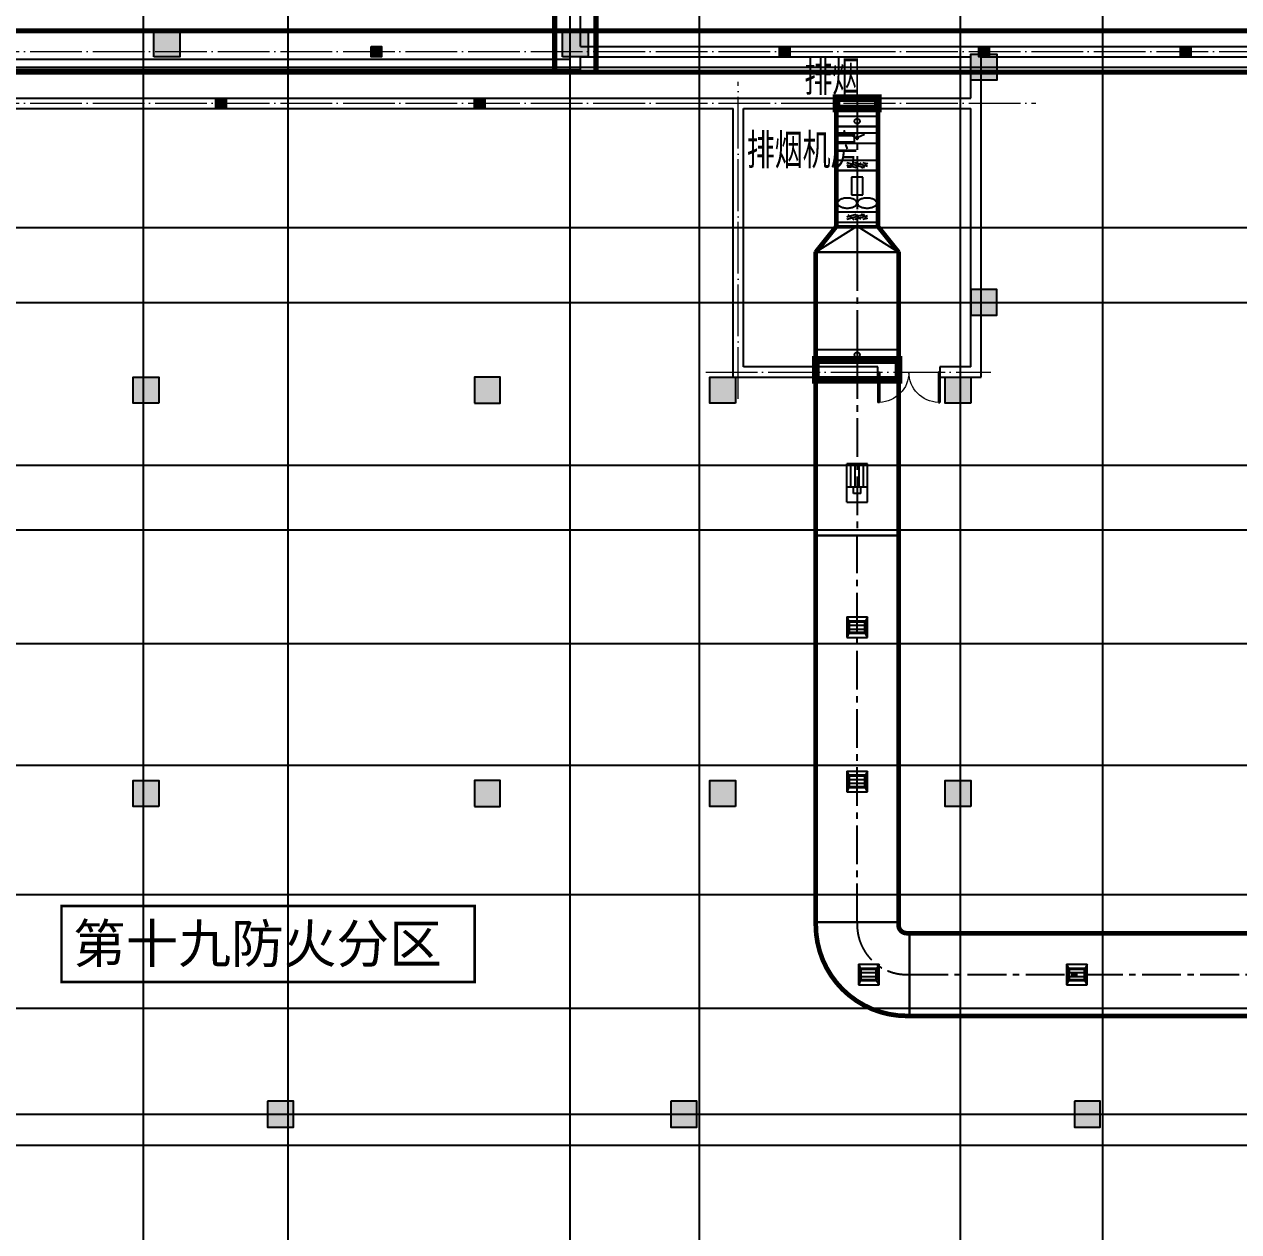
# Model space of a CAD drawing. Extents: x 369444 to 684549, y -549309 to 575337.
# Drawn here: x 440770 to 464252, y 172933 to 196284 of the extents above; entities that cross this region are included whole.
import ezdxf

# ---------------------------------------------------------------- set-up
doc = ezdxf.new("R2010")
doc.units = 0
doc.header["$LTSCALE"] = 1000
doc.header["$MEASUREMENT"] = 0
for name, pattern in [('CENTER2', [1.125, 0.75, -0.125, 0.125, -0.125]), ('DASH', [0.35, 0.25, -0.1]), ('DOTE', [2.42, 2, -0.2, 0.02, -0.2])]:
    doc.linetypes.add(name, pattern=pattern)
for name, color, linetype in [('COLUMN', 9, 'Continuous'), ('DOTE', 1, 'Continuous'), ('DUCT-排烟中心线', 5, 'CENTER2'), ('DUCT-排烟法兰', 4, 'Continuous'), ('DUCT-排烟管', 2, 'Continuous'), ('DUCT-排烟管端线', 4, 'Continuous'), ('DUCT-排烟阀门', 7, 'Continuous'), ('WALL', 9, 'Continuous'), ('WINDOW', 4, 'Continuous'), ('构造柱', 6, 'Continuous'), ('防火分区线', 7, 'Continuous'), ('颜洞口', 1, 'Continuous'), ('风管标注', 3, 'Continuous')]:
    doc.layers.add(name, color=color, linetype=linetype)
doc.layers.add('DOTE2', color=122, linetype='DOTE', lineweight=9)
doc.layers.add('TEXT', color=7, linetype='Continuous', lineweight=13)
doc.styles.add('-黑体', font='simhei.ttf')
doc.styles.add('_HZTXT', font='txt.shx', dxfattribs={"width": 0.8, "bigfont": 'HZTXT.shx'})

# ---------------------------------------------------------------- blocks, each defined once
blk = doc.blocks.new('column500')
h = blk.add_hatch(color=0)
h.dxf.hatch_style = 1
h.paths.add_polyline_path([(-216381, -381440), (-215881, -381440), (-215881, -380940), (-216381, -380940)])
at = {"color": 0}
blk.add_lwpolyline([(-216381, -381440), (-215881, -381440), (-215881, -380940), (-216381, -380940)], close=True, dxfattribs=at)
blk = doc.blocks.new('A$C47E9097D')
at = {"layer": '构造柱'}
for points in [[(67150, -274650), (66950, -274650), (66950, -274850), (67150, -274850)], [(75050, -274650), (74850, -274650), (74850, -274850), (75050, -274850)], [(78900, -274650), (78700, -274650), (78700, -274850), (78900, -274850)], [(82800, -274650), (82600, -274650), (82600, -274850), (82800, -274850)], [(64150, -275650), (63950, -275650), (63950, -275850), (64150, -275850)], [(69150, -275650), (68950, -275650), (68950, -275850), (69150, -275850)]]:
    blk.add_hatch(color=256, dxfattribs=at).paths.add_polyline_path(points)
for points in [[(66950, -274650), (67150, -274650), (67150, -274850), (66950, -274850)], [(74850, -274650), (75050, -274650), (75050, -274850), (74850, -274850)], [(78700, -274650), (78900, -274650), (78900, -274850), (78700, -274850)], [(82600, -274650), (82800, -274650), (82800, -274850), (82600, -274850)], [(63950, -275650), (64150, -275650), (64150, -275850), (63950, -275850)], [(68950, -275650), (69150, -275650), (69150, -275850), (68950, -275850)]]:
    blk.add_lwpolyline(points, close=True, dxfattribs=at)
blk = doc.blocks.new('$DorLib2D$00000002')
for p, q in [((-0.5, 0), (-0.5, 0.4875)), ((-0.475, 0.4875), (-0.5, 0.4875)), ((-0.475, 0), (-0.475, 0.4875)), ((0.475, 0), (0.475, 0.4875)), ((0.475, 0.4875), (0.5, 0.4875)), ((0.5, 0), (0.5, 0.4875)), ((-0.5, 0), (-0.475, 0)), ((0.5, 0), (0.475, 0))]:
    blk.add_line(p, q)
at = {"lineweight": 13}
for centre, start, end in [((-0.4875, 0), 0, 88.53072), ((0.4875, 0), 91.46928, 180)]:
    blk.add_arc(centre, 0.4875, start, end, dxfattribs=at)
blk = doc.blocks.new('N-风管')
at = {"color": 0}
for p, q in [((38489292430.664452, 3905287930.819904, 3000.000008), (38489292430.664452, 3905287130.819904, 3000.000008)), ((38489293230.664452, 3905287930.819904, 3000.000008), (38489292430.664452, 3905287930.819904, 3000.000008)), ((38489292722.9207, 3905287802.403912, 3000.000008), (38489292722.9207, 3905287460.455728, 3000.000008)), ((38489292938.408203, 3905287802.403912, 3000.000008), (38489292722.9207, 3905287802.403912, 3000.000008)), ((38489292938.408203, 3905287460.455728, 3000.000008), (38489292938.408203, 3905287802.403912, 3000.000008)), ((38489293230.664452, 3905287130.819904, 3000.000008), (38489293230.664452, 3905287930.819904, 3000.000008)), ((38489292722.9207, 3905287460.455728, 3000.000008), (38489292938.408203, 3905287460.455728, 3000.000008)), ((38489292830.664452, 3905287460.455728, 3000.000008), (38489292830.664452, 3905287300.024221, 3000.000008)), ((38489292430.664452, 3905287130.819904, 3000.000008), (38489293230.664452, 3905287130.819904, 3000.000008)), ((38489293030.663033, 3905282259.387725, 2600.00001), (38489292630.663033, 3905282259.387725, 2600.00001)), ((38489293030.663033, 3905281518.387725, 2600.00001), (38489293030.663033, 3905282259.387725, 2600.00001)), ((38489293030.663033, 3905281803.376325, 2600.00001), (38489292630.663033, 3905281803.376325, 2600.00001)), ((38489292902.663033, 3905281682.593325, 2600.00001), (38489292758.663033, 3905281682.593325, 2600.00001)), ((38489292902.663033, 3905281682.593325, 2600.00001), (38489292902.663033, 3905281803.376325, 2600.00001)), ((38489292630.663033, 3905281518.387725, 2600.00001), (38489293030.663033, 3905281518.387725, 2600.00001)), ((38489292630.576393, 3905279298.419086, 2600), (38489292630.576393, 3905278898.419086, 2600)), ((38489292630.576393, 3905279298.419086, 2600), (38489292670.576393, 3905279209.530197, 2600)), ((38489292670.576393, 3905279135.456123, 2600), (38489292982.576393, 3905279135.456123, 2600)), ((38489293030.576393, 3905279298.419086, 2600), (38489292982.576393, 3905279209.530197, 2600)), ((38489293030.576393, 3905278898.419086, 2600), (38489293030.576393, 3905279298.419086, 2600)), ((38489292670.576393, 3905278987.307975, 2600), (38489292630.576393, 3905278898.419086, 2600)), ((38489292630.576393, 3905278898.419086, 2600), (38489293030.576393, 3905278898.419086, 2600)), ((38489292670.576393, 3905279061.382049, 2600), (38489292982.576393, 3905279061.382049, 2600)), ((38489293030.576393, 3905278898.419086, 2600), (38489292982.576393, 3905278987.307975, 2600)), ((38489292630.576393, 3905276316.550451, 2600), (38489292630.576393, 3905275916.550451, 2600)), ((38489292630.576393, 3905276316.550451, 2600), (38489292670.576393, 3905276227.661562, 2600)), ((38489293030.576393, 3905276316.550451, 2600), (38489292982.576393, 3905276227.661562, 2600)), ((38489293030.576393, 3905275916.550451, 2600), (38489293030.576393, 3905276316.550451, 2600)), ((38489292670.576393, 3905276153.587488, 2600), (38489292982.576393, 3905276153.587488, 2600)), ((38489292670.576393, 3905276079.513414, 2600), (38489292982.576393, 3905276079.513414, 2600)), ((38489292670.576393, 3905276005.43934, 2600), (38489292630.576393, 3905275916.550451, 2600)), ((38489292630.576393, 3905275916.550451, 2600), (38489293030.576393, 3905275916.550451, 2600)), ((38489293030.576393, 3905275916.550451, 2600), (38489292982.576393, 3905276005.43934, 2600)), ((38489292855.664528, 3905272580, 2600), (38489292855.664528, 3905272180, 2600)), ((38489292855.664528, 3905272580, 2600), (38489292895.664528, 3905272491.111111, 2600)), ((38489293255.664528, 3905272580, 2600), (38489293207.664528, 3905272491.111111, 2600)), ((38489293255.664528, 3905272180, 2600), (38489293255.664528, 3905272580, 2600)), ((38489296880.664528, 3905272580, 2600), (38489296880.664528, 3905272180, 2600)), ((38489296880.664528, 3905272580, 2600), (38489296920.664528, 3905272491.111111, 2600)), ((38489297280.664528, 3905272580, 2600), (38489297232.664528, 3905272491.111111, 2600)), ((38489297280.664528, 3905272180, 2600), (38489297280.664528, 3905272580, 2600)), ((38489292895.664528, 3905272268.888889, 2600), (38489292855.664528, 3905272180, 2600)), ((38489292895.664528, 3905272417.037037, 2600), (38489293207.664528, 3905272417.037037, 2600)), ((38489292895.664528, 3905272342.962963, 2600), (38489293207.664528, 3905272342.962963, 2600)), ((38489293255.664528, 3905272180, 2600), (38489293207.664528, 3905272268.888889, 2600)), ((38489296920.664528, 3905272268.888889, 2600), (38489296880.664528, 3905272180, 2600)), ((38489296920.664528, 3905272417.037037, 2600), (38489297232.664528, 3905272417.037037, 2600)), ((38489296920.664528, 3905272342.962963, 2600), (38489297232.664528, 3905272342.962963, 2600)), ((38489297280.664528, 3905272180, 2600), (38489297232.664528, 3905272268.888889, 2600)), ((38489292855.664528, 3905272180, 2600), (38489293255.664528, 3905272180, 2600)), ((38489296880.664528, 3905272180, 2600), (38489297280.664528, 3905272180, 2600))]:
    blk.add_line(p, q, dxfattribs=at)
at = {"color": 0, "linetype": 'Continuous'}
for p, q in [((38489292630.663033, 3905281518.387725, 2600.00001), (38489292630.663033, 3905282259.387725, 2600.00001)), ((38489292710.663033, 3905281803.376325, 2600.00001), (38489292710.663033, 3905282259.387725, 2600.00001)), ((38489292790.663033, 3905281803.376325, 2600.00001), (38489292790.663033, 3905282259.387725, 2600.00001)), ((38489292870.663033, 3905281803.376325, 2600.00001), (38489292870.663033, 3905282259.387725, 2600.00001)), ((38489292950.663033, 3905281803.376325, 2600.00001), (38489292950.663033, 3905282259.387725, 2600.00001)), ((38489292758.663033, 3905281682.593325, 2600.00001), (38489292758.663033, 3905281803.376325, 2600.00001)), ((38489292630.576393, 3905279298.419086, 2600), (38489293030.576393, 3905279298.419086, 2600)), ((38489292630.576393, 3905276316.550451, 2600), (38489293030.576393, 3905276316.550451, 2600)), ((38489292855.664528, 3905272580, 2600), (38489293255.664528, 3905272580, 2600)), ((38489296880.664528, 3905272580, 2600), (38489297280.664528, 3905272580, 2600))]:
    blk.add_line(p, q, dxfattribs=at)
at = {"color": 0, "lineweight": 40}
for p, q in [((38489292670.576393, 3905279209.530197, 2600), (38489292670.576393, 3905278987.307975, 2600)), ((38489292982.576393, 3905279209.530197, 2600), (38489292670.576393, 3905279209.530197, 2600)), ((38489292982.576393, 3905278987.307975, 2600), (38489292982.576393, 3905279209.530197, 2600)), ((38489292982.576393, 3905278987.307975, 2600), (38489292670.576393, 3905278987.307975, 2600)), ((38489292670.576393, 3905276227.661562, 2600), (38489292670.576393, 3905276005.43934, 2600)), ((38489292982.576393, 3905276227.661562, 2600), (38489292670.576393, 3905276227.661562, 2600)), ((38489292982.576393, 3905276005.43934, 2600), (38489292982.576393, 3905276227.661562, 2600)), ((38489292982.576393, 3905276005.43934, 2600), (38489292670.576393, 3905276005.43934, 2600)), ((38489292895.664528, 3905272491.111111, 2600), (38489292895.664528, 3905272268.888889, 2600)), ((38489293207.664528, 3905272491.111111, 2600), (38489292895.664528, 3905272491.111111, 2600)), ((38489293207.664528, 3905272268.888889, 2600), (38489292895.664528, 3905272268.888889, 2600)), ((38489293207.664528, 3905272268.888889, 2600), (38489293207.664528, 3905272491.111111, 2600)), ((38489296920.664528, 3905272491.111111, 2600), (38489296920.664528, 3905272268.888889, 2600)), ((38489297232.664528, 3905272491.111111, 2600), (38489296920.664528, 3905272491.111111, 2600)), ((38489297232.664528, 3905272268.888889, 2600), (38489296920.664528, 3905272268.888889, 2600)), ((38489297232.664528, 3905272268.888889, 2600), (38489297232.664528, 3905272491.111111, 2600))]:
    blk.add_line(p, q, dxfattribs=at)
at = {"color": 0}
for centre, major_axis, ratio, start_param, end_param in [((38489292502.279007, 3905287300.024221, 3000.000008), (-50.145075, 13.213402), 0.999999968, -0.4262101611, 0.2576469099), ((38489292502.279007, 3905287300.024221, 3000.000008), (47.771673, 20.173988), 0.9999999667, 2.742010948, 3.4258680271), ((38489292567.68219, 3905287246.716651, 3000.000008), (-98.876179, 93.716623), 0.9999998411, -0.341996041, 0.0747575126), ((38489292611.311668, 3905287160.865593, 3000.000008), (-75.910463, 219.794392), 0.9999996309, -0.125070434, 0.1376413551), ((38489292640.046051, 3905287024.362251, 3000.000008), (-10.42252, 371.882687), 0.9999999191, -0.0280190341, 0.1794550407), ((38489292640.046051, 3905287024.362251, 3000.000008), (-371.160887, 25.396662), 0.9999998827, 4.5732333702, 4.7807074245), ((38489292668.780441, 3905287160.865593, 3000.000008), (-218.632186, 79.195759), 0.9999997334, 4.5897340887, 4.8524457128), ((38489292712.409912, 3905287246.716651, 3000.000008), (-99.639258, 92.904939), 0.9999998553, 4.5758867342, 4.9926401179), ((38489292777.813103, 3905287300.024221, 3000.000008), (4.752596, 51.638502), 0.9999999384, -1.4790189843, -0.7951618654), ((38489292777.813103, 3905287300.024221, 3000.000008), (-7.468083, 51.316176), 0.999999932, 3.8840156365, 4.5678727636), ((38489292883.5158, 3905287300.024221, 3000.000008), (-4.752596, 51.638502), 0.9999999384, 0.7951618662, 1.4790189851), ((38489292883.5158, 3905287300.024221, 3000.000008), (7.468083, 51.316176), 0.999999932, 1.7153125445, 2.3991696715), ((38489292948.918991, 3905287246.716651, 3000.000008), (99.639258, 92.904939), 0.9999998553, 1.2905451895, 1.7072985731), ((38489292992.548462, 3905287160.865593, 3000.000008), (218.632186, 79.195759), 0.9999997334, 1.4307395946, 1.6934512186), ((38489293021.282852, 3905287024.362251, 3000.000008), (371.160887, 25.396662), 0.9999998827, 1.502477883, 1.7099519372), ((38489293021.282852, 3905287024.362251, 3000.000008), (10.422521, 371.882687), 0.9999999191, -0.1794550402, 0.0280190345), ((38489293050.017227, 3905287160.865593, 3000.000008), (75.910463, 219.794392), 0.9999996309, -0.1376413549, 0.1250704342), ((38489293093.646713, 3905287246.716651, 3000.000008), (98.876179, 93.716623), 0.9999998411, -0.0747575123, 0.3419960412), ((38489293159.049896, 3905287300.024221, 3000.000008), (50.145075, 13.213402), 0.999999968, -0.2576469091, 0.4262101619), ((38489293159.049896, 3905287300.024221, 3000.000008), (-47.771673, 20.173988), 0.9999999667, 2.8573172795, 3.5411743586), ((38489292567.68219, 3905287353.331791, 3000.000008), (103.797526, 88.234787), 0.9999998646, 3.1209171448, 3.5376706858), ((38489292611.311668, 3905287439.182849, 3000.000008), (72.911688, 220.807289), 0.9999996892, 2.9903393295, 3.2530511038), ((38489292640.046051, 3905287575.686192, 3000.000008), (10.422521, 371.882687), 0.9999999191, 2.9621376134, 3.1696116881), ((38489292640.046051, 3905287575.686192, 3000.000008), (371.160887, 25.396662), 0.9999998827, 4.6440705366, 4.8515445908), ((38489292668.780441, 3905287439.182849, 3000.000008), (217.804069, 81.445655), 0.9999996747, 4.5620220604, 4.8247336696), ((38489292712.409912, 3905287353.331791, 3000.000008), (102.717208, 89.490141), 0.9999998291, 4.4658849819, 4.882638353), ((38489292948.918991, 3905287353.331791, 3000.000008), (-102.717209, 89.490141), 0.9999998291, 1.4005469537, 1.8173003247), ((38489292992.548462, 3905287439.182849, 3000.000008), (-217.804069, 81.445655), 0.9999996747, 1.4584516374, 1.7211632467), ((38489293021.282852, 3905287575.686192, 3000.000008), (-371.160887, 25.396662), 0.9999998827, 1.4316407166, 1.6391147709), ((38489293021.282852, 3905287575.686192, 3000.000008), (-10.42252, 371.882687), 0.9999999191, 3.1135736195, 3.3210476943), ((38489293050.017227, 3905287439.182849, 3000.000008), (-72.911688, 220.807289), 0.9999996892, 3.0301342035, 3.2928459779), ((38489293093.646713, 3905287353.331791, 3000.000008), (-103.797526, 88.234787), 0.9999998646, 2.7455146205, 3.1622681614)]:
    blk.add_ellipse(centre, major_axis=major_axis, ratio=ratio, start_param=start_param, end_param=end_param, dxfattribs=at)
for p in [(38489292830.664452, 3905287930.819904, 3000.000008), (38489292830.664452, 3905287130.819904, 3000.000008)]:
    blk.add_point(p, dxfattribs=at)
at = {"layer": 'DUCT-排烟中心线', "color": 0}
for p, q in [((38489292830.664452, 3905289330.368633), (38489292830.664452, 3905286852.290249)), ((38489292830.664452, 3905288782.227297), (38489292830.664452, 3905288659.225138)), ((38489292830.664452, 3905287930.619904), (38489292830.664452, 3905287131.019904)), ((38489292830.664452, 3905286852.09025), (38489292830.664452, 3905286352.09025)), ((38489292830.664452, 3905286351.89025), (38489292830.664452, 3905284465.318551)), ((38489292830.664452, 3905284264.91855), (38489292830.576393, 3905280869.919086)), ((38489292830.576393, 3905273390.2), (38489292830.576393, 3905280869.919086)), ((38489292830.576393, 3905273390), (38489292830.576393, 3905273340)), ((38489293790.576393, 3905272380), (38489293840.576393, 3905272380)), ((38489293840.776382, 3905272380), (38489301708.127274, 3905272380))]:
    blk.add_line(p, q, dxfattribs=at)
blk.add_arc((38489293790.576393, 3905273340), 960, 180.0000000285, 270, dxfattribs=at)
at = {"layer": 'DUCT-排烟法兰', "color": 0}
for p, q in [((38489292400.664452, 3905288982.527297), (38489293260.664452, 3905288982.527297)), ((38489292400.664452, 3905288982.527297), (38489293260.664452, 3905288982.527297)), ((38489292400.664452, 3905288782.327297), (38489293260.664452, 3905288782.327297)), ((38489292400.664452, 3905288782.327297), (38489293260.664452, 3905288782.327297)), ((38489292400.664452, 3905288659.125138), (38489293260.664452, 3905288659.125138)), ((38489292400.664452, 3905288659.125138), (38489293260.664452, 3905288659.125138)), ((38489292400.664452, 3905288458.925138), (38489293260.664452, 3905288458.925138)), ((38489292400.664452, 3905288130.919904), (38489293260.664452, 3905288130.919904)), ((38489292400.664452, 3905287930.919904), (38489293260.664452, 3905287930.919904)), ((38489292400.664452, 3905287930.719904), (38489293260.664452, 3905287930.719904)), ((38489292400.664452, 3905287130.919904), (38489293260.664452, 3905287130.919904)), ((38489292400.664452, 3905287130.919904), (38489293260.664452, 3905287130.919904)), ((38489292400.664452, 3905286930.719904), (38489293260.664452, 3905286930.719904)), ((38489292400.664452, 3905286930.719904), (38489293260.664452, 3905286930.719904)), ((38489292400.664452, 3905286852.190249), (38489293260.664452, 3905286852.190249)), ((38489291990.664452, 3905286351.99025), (38489293670.664452, 3905286351.99025)), ((38489291990.664452, 3905284465.218551), (38489293670.664452, 3905284465.218551)), ((38489291990.664452, 3905284265.01855), (38489293670.664452, 3905284265.01855)), ((38489293670.576393, 3905273390.1), (38489291990.576393, 3905273390.1)), ((38489293840.676376, 3905271540), (38489293840.676376, 3905273220))]:
    blk.add_line(p, q, dxfattribs=at)
at = {"layer": 'DUCT-排烟管', "color": 0}
for q in [(38489292030.664452, 3905286352.09025), (38489293630.664452, 3905286352.09025)]:
    blk.add_line((38489292830.664452, 3905286852.09025), q, dxfattribs=at)
at = {"layer": 'DUCT-排烟管', "color": 0, "const_width": 90}
for points in [[(38489292430.664452, 3905289330.368633), (38489292430.664452, 3905286852.290249)], [(38489293230.664452, 3905286852.290249), (38489293230.664452, 3905289330.368633)], [(38489292430.664452, 3905288782.427298), (38489292430.664452, 3905288982.427298)], [(38489293230.664452, 3905288982.427298), (38489293230.664452, 3905288782.427298)], [(38489292430.664452, 3905288782.227297), (38489292430.664452, 3905288659.225138)], [(38489292430.664452, 3905288459.025138), (38489292430.664452, 3905288659.025138)], [(38489293230.664452, 3905288659.225138), (38489293230.664452, 3905288782.227297)], [(38489293230.664452, 3905288659.025138), (38489293230.664452, 3905288459.025138)], [(38489292430.664452, 3905287930.819904), (38489292430.664452, 3905288130.819904)], [(38489293230.664452, 3905288130.819904), (38489293230.664452, 3905287930.819904)], [(38489292430.664452, 3905287930.619904), (38489292430.664452, 3905287131.019904)], [(38489293230.664452, 3905287131.019904), (38489293230.664452, 3905287930.619904)], [(38489292430.664452, 3905286930.819904), (38489292430.664452, 3905287130.819904)], [(38489293230.664452, 3905287130.819904), (38489293230.664452, 3905286930.819904)], [(38489292430.664452, 3905286852.09025), (38489292030.664452, 3905286352.09025)], [(38489293230.664452, 3905286852.09025), (38489293630.664452, 3905286352.09025)], [(38489292030.664452, 3905286351.89025), (38489292030.664452, 3905284465.318551)], [(38489293630.664452, 3905284465.318551), (38489293630.664452, 3905286351.89025)], [(38489292030.664452, 3905284265.11855), (38489292030.664452, 3905284465.11855)], [(38489293630.664452, 3905284465.11855), (38489293630.664452, 3905284265.11855)], [(38489292030.664452, 3905284264.939302), (38489292030.576393, 3905280869.939838)], [(38489293630.576393, 3905280869.898334), (38489293630.664452, 3905284264.897799)], [(38489292030.576393, 3905280869.919086), (38489292030.576393, 3905273390.2)], [(38489293630.576393, 3905273390.2), (38489293630.576393, 3905280869.919086)], [(38489292030.576393, 3905273390), (38489292030.576393, 3905273340)], [(38489293630.576393, 3905273340), (38489293630.576393, 3905273390)], [(38489293840.576393, 3905273180), (38489293790.576393, 3905273180)], [(38489301708.127274, 3905273180), (38489293840.776382, 3905273180)], [(38489293790.576393, 3905271580), (38489293840.576393, 3905271580)], [(38489293840.776382, 3905271580), (38489301708.127274, 3905271580)]]:
    blk.add_lwpolyline(points, dxfattribs=at)
for points in [[(38489292030.576393, 3905273340, 0.4142135623), (38489293790.576393, 3905271580)], [(38489293630.576393, 3905273340, 0.4142135624), (38489293790.576393, 3905273180)]]:
    blk.add_lwpolyline(points, format="xyb", dxfattribs=at)
at = {"layer": 'DUCT-排烟管端线', "color": 0}
for p, q in [((38489293230.664452, 3905289330.368633), (38489292430.664452, 3905289330.368633)), ((38489292430.664452, 3905288982.427298), (38489293230.664452, 3905288982.427298)), ((38489292430.664452, 3905288782.427298), (38489293230.664452, 3905288782.427298)), ((38489293230.664452, 3905288782.227297), (38489292430.664452, 3905288782.227297)), ((38489292430.664452, 3905288659.225138), (38489293230.664452, 3905288659.225138)), ((38489292430.664452, 3905288659.025138), (38489293230.664452, 3905288659.025138)), ((38489292430.664452, 3905288459.025138), (38489293230.664452, 3905288459.025138)), ((38489292430.664452, 3905288130.819904), (38489293230.664452, 3905288130.819904)), ((38489292430.664452, 3905287930.819904), (38489293230.664452, 3905287930.819904)), ((38489293230.664452, 3905287930.619904), (38489292430.664452, 3905287930.619904)), ((38489292430.664452, 3905287131.019904), (38489293230.664452, 3905287131.019904)), ((38489292430.664452, 3905287130.819904), (38489293230.664452, 3905287130.819904)), ((38489292430.664452, 3905286930.819904), (38489293230.664452, 3905286930.819904)), ((38489292430.664452, 3905286852.290249), (38489293230.664452, 3905286852.290249)), ((38489293230.664452, 3905286852.09025), (38489292430.664452, 3905286852.09025)), ((38489292030.664452, 3905286352.09025), (38489293630.664452, 3905286352.09025)), ((38489293630.664452, 3905286351.89025), (38489292030.664452, 3905286351.89025)), ((38489292030.664452, 3905284465.318551), (38489293630.664452, 3905284465.318551)), ((38489292030.664452, 3905284465.11855), (38489293630.664452, 3905284465.11855)), ((38489292030.664452, 3905284265.11855), (38489293630.664452, 3905284265.11855)), ((38489293630.664452, 3905284264.897799), (38489292030.664452, 3905284264.939302)), ((38489292030.576393, 3905280869.939838), (38489293630.576393, 3905280869.898334)), ((38489293630.576393, 3905280869.919086), (38489292030.576393, 3905280869.919086)), ((38489292030.576393, 3905273390.2), (38489293630.576393, 3905273390.2)), ((38489292030.576393, 3905273390), (38489293630.576393, 3905273390)), ((38489293840.576393, 3905271580), (38489293840.576393, 3905273180)), ((38489293840.776382, 3905273180), (38489293840.776382, 3905271580))]:
    blk.add_line(p, q, dxfattribs=at)
at = {"layer": 'DUCT-排烟阀门', "color": 0}
for p, q in [((38489292830.664452, 3905288969.927298), (38489292830.664452, 3905288794.927298)), ((38489292780.763107, 3905288885.566823), (38489292781.550087, 3905288891.796363)), ((38489292780.763107, 3905288879.287771), (38489292780.763107, 3905288885.566823)), ((38489292781.550087, 3905288873.058232), (38489292780.763107, 3905288879.287771)), ((38489292781.550087, 3905288891.796363), (38489292783.111633, 3905288897.878147)), ((38489292783.111633, 3905288866.976448), (38489292781.550087, 3905288873.058232)), ((38489292783.111633, 3905288897.878147), (38489292785.423103, 3905288903.716262)), ((38489292785.423103, 3905288861.138333), (38489292783.111633, 3905288866.976448)), ((38489292785.423103, 3905288903.716262), (38489292788.448059, 3905288909.218637)), ((38489292788.448059, 3905288855.635958), (38489292785.423103, 3905288861.138333)), ((38489292788.448059, 3905288909.218637), (38489292792.138786, 3905288914.298497)), ((38489292792.138786, 3905288850.556098), (38489292788.448059, 3905288855.635958)), ((38489292792.138786, 3905288914.298497), (38489292796.437103, 3905288918.875729)), ((38489292796.437103, 3905288845.978866), (38489292792.138786, 3905288850.556098)), ((38489292796.437103, 3905288918.875729), (38489292801.275192, 3905288922.878147)), ((38489292801.275192, 3905288841.976448), (38489292796.437103, 3905288845.978866)), ((38489292801.275192, 3905288922.878147), (38489292806.576767, 3905288926.242631)), ((38489292806.576767, 3905288838.611963), (38489292801.275192, 3905288841.976448)), ((38489292806.576767, 3905288926.242631), (38489292812.258217, 3905288928.916122)), ((38489292812.258217, 3905288835.938473), (38489292806.576767, 3905288838.611963)), ((38489292812.258217, 3905288928.916122), (38489292818.229958, 3905288930.856456)), ((38489292818.229958, 3905288833.998139), (38489292812.258217, 3905288835.938473)), ((38489292818.229958, 3905288930.856456), (38489292824.397789, 3905288932.033032)), ((38489292824.397789, 3905288832.821562), (38489292818.229958, 3905288833.998139)), ((38489292824.397789, 3905288932.033032), (38489292830.664452, 3905288932.427298)), ((38489292830.664452, 3905288832.427298), (38489292824.397789, 3905288832.821562)), ((38489292830.664452, 3905288932.427298), (38489292836.931107, 3905288932.033033)), ((38489292836.931107, 3905288832.821563), (38489292830.664452, 3905288832.427298)), ((38489292836.931107, 3905288932.033033), (38489292843.098953, 3905288930.856456)), ((38489292843.098953, 3905288833.998139), (38489292836.931107, 3905288832.821563)), ((38489292843.098953, 3905288930.856456), (38489292849.070679, 3905288928.916122)), ((38489292849.070679, 3905288835.938473), (38489292843.098953, 3905288833.998139)), ((38489292849.070679, 3905288928.916122), (38489292854.752136, 3905288926.242632)), ((38489292854.752136, 3905288838.611964), (38489292849.070679, 3905288835.938473)), ((38489292854.752136, 3905288926.242632), (38489292860.053711, 3905288922.878148)), ((38489292860.053711, 3905288841.976448), (38489292854.752136, 3905288838.611964)), ((38489292860.053711, 3905288922.878148), (38489292864.891808, 3905288918.875729)), ((38489292864.891808, 3905288845.978866), (38489292860.053711, 3905288841.976448)), ((38489292864.891808, 3905288918.875729), (38489292869.190117, 3905288914.298497)), ((38489292869.190117, 3905288850.556098), (38489292864.891808, 3905288845.978866)), ((38489292869.190117, 3905288914.298497), (38489292872.880836, 3905288909.218637)), ((38489292872.880836, 3905288855.635958), (38489292869.190117, 3905288850.556098)), ((38489292872.880836, 3905288909.218637), (38489292875.905807, 3905288903.716262)), ((38489292875.905807, 3905288861.138333), (38489292872.880836, 3905288855.635958)), ((38489292875.905807, 3905288903.716262), (38489292878.217278, 3905288897.878148)), ((38489292878.217278, 3905288866.976448), (38489292875.905807, 3905288861.138333)), ((38489292878.217278, 3905288897.878148), (38489292879.778816, 3905288891.796363)), ((38489292879.778816, 3905288873.058232), (38489292878.217278, 3905288866.976448)), ((38489292879.778816, 3905288891.796363), (38489292880.565788, 3905288885.566824)), ((38489292880.565788, 3905288879.287772), (38489292879.778816, 3905288873.058232)), ((38489292880.565788, 3905288885.566824), (38489292880.565788, 3905288879.287772)), ((38489292690.664452, 3905288629.025138), (38489292830.664452, 3905288559.025138)), ((38489292809.352112, 3905288565.089038), (38489292808.600754, 3905288561.069656)), ((38489292808.600754, 3905288561.069656), (38489292808.600754, 3905288556.980651)), ((38489292808.600754, 3905288556.980651), (38489292809.352112, 3905288552.961268)), ((38489292810.829231, 3905288568.901921), (38489292809.352112, 3905288565.089038)), ((38489292809.352112, 3905288552.961268), (38489292810.829231, 3905288549.148384)), ((38489292812.981812, 3905288572.378461), (38489292810.829231, 3905288568.901921)), ((38489292810.829231, 3905288549.148384), (38489292812.981812, 3905288545.67184)), ((38489292815.736557, 3905288575.40027), (38489292812.981812, 3905288572.378461)), ((38489292812.981812, 3905288545.67184), (38489292815.736557, 3905288542.650027)), ((38489292816.081291, 3905288562.562982), (38489292815.675293, 3905288559.739167)), ((38489292815.675293, 3905288559.739167), (38489292815.811043, 3905288556.889546)), ((38489292818.999649, 3905288577.864444), (38489292815.736557, 3905288575.40027)), ((38489292815.736557, 3905288542.650027), (38489292818.999649, 3905288540.185848)), ((38489292815.811043, 3905288556.889546), (38489292816.48362, 3905288554.117111)), ((38489292817.014374, 3905288565.258929), (38489292816.081291, 3905288562.562982)), ((38489292816.48362, 3905288554.117111), (38489292817.668739, 3905288551.522065)), ((38489292818.440804, 3905288567.729571), (38489292817.014374, 3905288565.258929)), ((38489292817.668739, 3905288551.522065), (38489292819.323547, 3905288549.198199)), ((38489292820.309021, 3905288569.885612), (38489292818.440804, 3905288567.729571)), ((38489292822.659981, 3905288579.687068), (38489292818.999649, 3905288577.864444)), ((38489292818.999649, 3905288540.185848), (38489292822.659981, 3905288538.363219)), ((38489292819.323547, 3905288549.198199), (38489292821.38826, 3905288547.229504)), ((38489292820.234703, 3905288561.555367), (38489292819.944321, 3905288559.535798)), ((38489292819.944321, 3905288559.535798), (38489292820.041397, 3905288557.497772)), ((38489292820.041397, 3905288557.497772), (38489292820.52243, 3905288555.514949)), ((38489292820.902023, 3905288563.483488), (38489292820.234703, 3905288561.555367)), ((38489292822.551514, 3905288571.649127), (38489292820.309021, 3905288569.885612)), ((38489292820.52243, 3905288555.514949), (38489292821.370018, 3905288553.658994)), ((38489292821.922188, 3905288565.250472), (38489292820.902023, 3905288563.483488)), ((38489292821.370018, 3905288553.658994), (38489292822.553543, 3905288551.996984)), ((38489292821.38826, 3905288547.229504), (38489292823.788231, 3905288545.687135)), ((38489292823.258324, 3905288566.792456), (38489292821.922188, 3905288565.250472)), ((38489292825.087227, 3905288572.956378), (38489292822.551514, 3905288571.649127)), ((38489292822.553543, 3905288551.996984), (38489292824.030197, 3905288550.588991)), ((38489292826.592888, 3905288580.806075), (38489292822.659981, 3905288579.687068)), ((38489292822.659981, 3905288538.363219), (38489292826.592888, 3905288537.244207)), ((38489292824.862137, 3905288568.053709), (38489292823.258324, 3905288566.792456)), ((38489292823.788231, 3905288545.687135), (38489292826.436729, 3905288544.626835)), ((38489292824.030197, 3905288550.588991), (38489292825.746643, 3905288549.485902)), ((38489292826.675667, 3905288568.988646), (38489292824.862137, 3905288568.053709)), ((38489292827.824516, 3905288573.760118), (38489292825.087227, 3905288572.956378)), ((38489292825.746643, 3905288549.485902), (38489292827.640823, 3905288548.727586)), ((38489292826.436729, 3905288544.626835), (38489292829.238029, 3905288544.086928)), ((38489292830.664452, 3905288581.183358), (38489292826.592888, 3905288580.806075)), ((38489292826.592888, 3905288537.244207), (38489292830.664452, 3905288536.866918)), ((38489292828.633347, 3905288569.563475), (38489292826.675667, 3905288568.988646)), ((38489292827.640823, 3905288548.727586), (38489292829.644279, 3905288548.34145)), ((38489292830.664452, 3905288574.031298), (38489292827.824516, 3905288573.760118)), ((38489292830.664452, 3905288569.757422), (38489292828.633347, 3905288569.563475)), ((38489292829.238029, 3905288544.086928), (38489292832.090874, 3905288544.086926)), ((38489292829.644279, 3905288548.34145), (38489292831.684624, 3905288548.341451)), ((38489292970.664452, 3905288629.025138), (38489292830.664452, 3905288559.025138)), ((38489292834.736023, 3905288580.806069), (38489292830.664452, 3905288581.183358)), ((38489292833.504387, 3905288573.760116), (38489292830.664452, 3905288574.031298)), ((38489292832.695549, 3905288569.563476), (38489292830.664452, 3905288569.757422)), ((38489292830.664452, 3905288536.866918), (38489292834.736023, 3905288537.244201)), ((38489292831.684624, 3905288548.341451), (38489292833.688087, 3905288548.727587)), ((38489292832.090874, 3905288544.086926), (38489292834.892174, 3905288544.626831)), ((38489292834.653236, 3905288568.988647), (38489292832.695549, 3905288569.563476)), ((38489292836.241676, 3905288572.956373), (38489292833.504387, 3905288573.760116)), ((38489292833.688087, 3905288548.727587), (38489292835.582268, 3905288549.485905)), ((38489292836.466766, 3905288568.053711), (38489292834.653236, 3905288568.988647)), ((38489292838.668922, 3905288579.687057), (38489292834.736023, 3905288580.806069)), ((38489292834.736023, 3905288537.244201), (38489292838.668922, 3905288538.363207)), ((38489292834.892174, 3905288544.626831), (38489292837.540672, 3905288545.687128)), ((38489292835.582268, 3905288549.485905), (38489292837.298714, 3905288550.588995)), ((38489292838.77739, 3905288571.649119), (38489292836.241676, 3905288572.956373)), ((38489292838.07058, 3905288566.792459), (38489292836.466766, 3905288568.053711)), ((38489292837.298714, 3905288550.588995), (38489292838.775368, 3905288551.996988)), ((38489292837.540672, 3905288545.687128), (38489292839.940643, 3905288547.229495)), ((38489292839.406723, 3905288565.250475), (38489292838.07058, 3905288566.792459)), ((38489292842.329247, 3905288577.864428), (38489292838.668922, 3905288579.687057)), ((38489292838.668922, 3905288538.363207), (38489292842.329247, 3905288540.185832)), ((38489292838.775368, 3905288551.996988), (38489292839.958893, 3905288553.658998)), ((38489292841.019882, 3905288569.885602), (38489292838.77739, 3905288571.649119)), ((38489292840.42688, 3905288563.483492), (38489292839.406723, 3905288565.250475)), ((38489292839.940643, 3905288547.229495), (38489292842.005348, 3905288549.198187)), ((38489292839.958893, 3905288553.658998), (38489292840.806473, 3905288555.514954)), ((38489292841.094208, 3905288561.555372), (38489292840.42688, 3905288563.483492)), ((38489292840.806473, 3905288555.514954), (38489292841.287498, 3905288557.497777)), ((38489292842.888107, 3905288567.729558), (38489292841.019882, 3905288569.885602)), ((38489292841.384583, 3905288559.535803), (38489292841.094208, 3905288561.555372)), ((38489292841.287498, 3905288557.497777), (38489292841.384583, 3905288559.535803)), ((38489292842.005348, 3905288549.198187), (38489292843.660156, 3905288551.522051)), ((38489292845.592346, 3905288575.400249), (38489292842.329247, 3905288577.864428)), ((38489292842.329247, 3905288540.185832), (38489292845.592346, 3905288542.650005)), ((38489292844.314529, 3905288565.258915), (38489292842.888107, 3905288567.729558)), ((38489292843.660156, 3905288551.522051), (38489292844.845284, 3905288554.117097)), ((38489292845.247612, 3905288562.562967), (38489292844.314529, 3905288565.258915)), ((38489292844.845284, 3905288554.117097), (38489292845.517868, 3905288556.889531)), ((38489292845.65361, 3905288559.739152), (38489292845.247612, 3905288562.562967)), ((38489292845.517868, 3905288556.889531), (38489292845.65361, 3905288559.739152)), ((38489292848.347092, 3905288572.378436), (38489292845.592346, 3905288575.400249)), ((38489292845.592346, 3905288542.650005), (38489292848.347092, 3905288545.671814)), ((38489292850.499672, 3905288568.901892), (38489292848.347092, 3905288572.378436)), ((38489292848.347092, 3905288545.671814), (38489292850.499672, 3905288549.148355)), ((38489292851.976791, 3905288565.089007), (38489292850.499672, 3905288568.901892)), ((38489292850.499672, 3905288549.148355), (38489292851.976791, 3905288552.961238)), ((38489292852.728149, 3905288561.069624), (38489292851.976791, 3905288565.089007)), ((38489292851.976791, 3905288552.961238), (38489292852.728149, 3905288556.980619)), ((38489292852.728149, 3905288556.980619), (38489292852.728149, 3905288561.069624)), ((38489292969.835121, 3905287980.819904), (38489292630.664452, 3905288078.730044)), ((38489292809.835121, 3905287980.819904), (38489292630.664452, 3905288032.542023)), ((38489292775.468468, 3905288088.944909), (38489292659.998413, 3905287988.944909)), ((38489293030.664452, 3905288009.448012), (38489292783.424957, 3905288080.819904)), ((38489292904.965843, 3905288080.819904), (38489292789.495781, 3905287980.819904)), ((38489293027.50296, 3905288069.212753), (38489292912.032913, 3905287969.212753)), ((38489293030.664452, 3905288055.636034), (38489292943.424957, 3905288080.819904)), ((38489292969.835121, 3905287080.819904), (38489292630.664452, 3905286982.909765)), ((38489292809.835121, 3905287080.819904), (38489292630.664452, 3905287029.097786)), ((38489292775.468468, 3905286972.6949), (38489292659.998413, 3905287072.6949)), ((38489292904.965843, 3905286980.819904), (38489292789.495781, 3905287080.819904)), ((38489293027.50296, 3905286992.427055), (38489292912.032913, 3905287092.427055)), ((38489293030.664452, 3905287052.191797), (38489292783.424957, 3905286980.819904)), ((38489293030.664452, 3905287006.003775), (38489292943.424957, 3905286980.819904)), ((38489292780.763107, 3905284368.258076), (38489292781.550087, 3905284374.487616)), ((38489292780.763107, 3905284361.979024), (38489292780.763107, 3905284368.258076)), ((38489292781.550087, 3905284355.749485), (38489292780.763107, 3905284361.979024)), ((38489292781.550087, 3905284374.487616), (38489292783.111633, 3905284380.5694)), ((38489292783.111633, 3905284349.6677), (38489292781.550087, 3905284355.749485)), ((38489292783.111633, 3905284380.5694), (38489292785.423103, 3905284386.407515)), ((38489292785.423103, 3905284343.829586), (38489292783.111633, 3905284349.6677)), ((38489292785.423103, 3905284386.407515), (38489292788.448059, 3905284391.90989)), ((38489292788.448059, 3905284338.32721), (38489292785.423103, 3905284343.829586)), ((38489292788.448059, 3905284391.90989), (38489292792.138786, 3905284396.989749)), ((38489292792.138786, 3905284333.247351), (38489292788.448059, 3905284338.32721)), ((38489292792.138786, 3905284396.989749), (38489292796.437103, 3905284401.566982)), ((38489292796.437103, 3905284328.670119), (38489292792.138786, 3905284333.247351)), ((38489292796.437103, 3905284401.566982), (38489292801.275192, 3905284405.5694)), ((38489292801.275192, 3905284324.6677), (38489292796.437103, 3905284328.670119)), ((38489292801.275192, 3905284405.5694), (38489292806.576767, 3905284408.933884)), ((38489292806.576767, 3905284321.303216), (38489292801.275192, 3905284324.6677)), ((38489292806.576767, 3905284408.933884), (38489292812.258217, 3905284411.607375)), ((38489292812.258217, 3905284318.629726), (38489292806.576767, 3905284321.303216)), ((38489292812.258217, 3905284411.607375), (38489292818.229958, 3905284413.547709)), ((38489292818.229958, 3905284316.689392), (38489292812.258217, 3905284318.629726)), ((38489292818.229958, 3905284413.547709), (38489292824.397789, 3905284414.724285)), ((38489292824.397789, 3905284315.512815), (38489292818.229958, 3905284316.689392)), ((38489292824.397789, 3905284414.724285), (38489292830.664452, 3905284415.11855)), ((38489292830.664452, 3905284315.11855), (38489292824.397789, 3905284315.512815)), ((38489292830.664452, 3905284452.61855), (38489292830.664452, 3905284277.61855)), ((38489292830.664452, 3905284415.11855), (38489292836.931107, 3905284414.724286)), ((38489292836.931107, 3905284315.512815), (38489292830.664452, 3905284315.11855)), ((38489292836.931107, 3905284414.724286), (38489292843.098953, 3905284413.547709)), ((38489292843.098953, 3905284316.689392), (38489292836.931107, 3905284315.512815)), ((38489292843.098953, 3905284413.547709), (38489292849.070679, 3905284411.607375)), ((38489292849.070679, 3905284318.629726), (38489292843.098953, 3905284316.689392)), ((38489292849.070679, 3905284411.607375), (38489292854.752136, 3905284408.933885)), ((38489292854.752136, 3905284321.303216), (38489292849.070679, 3905284318.629726)), ((38489292854.752136, 3905284408.933885), (38489292860.053711, 3905284405.5694)), ((38489292860.053711, 3905284324.667701), (38489292854.752136, 3905284321.303216)), ((38489292860.053711, 3905284405.5694), (38489292864.891808, 3905284401.566982)), ((38489292864.891808, 3905284328.670119), (38489292860.053711, 3905284324.667701)), ((38489292864.891808, 3905284401.566982), (38489292869.190117, 3905284396.98975)), ((38489292869.190117, 3905284333.247351), (38489292864.891808, 3905284328.670119)), ((38489292869.190117, 3905284396.98975), (38489292872.880836, 3905284391.90989)), ((38489292872.880836, 3905284338.327211), (38489292869.190117, 3905284333.247351)), ((38489292872.880836, 3905284391.90989), (38489292875.905807, 3905284386.407515)), ((38489292875.905807, 3905284343.829586), (38489292872.880836, 3905284338.327211)), ((38489292875.905807, 3905284386.407515), (38489292878.217278, 3905284380.5694)), ((38489292878.217278, 3905284349.667701), (38489292875.905807, 3905284343.829586)), ((38489292878.217278, 3905284380.5694), (38489292879.778816, 3905284374.487616)), ((38489292879.778816, 3905284355.749485), (38489292878.217278, 3905284349.667701)), ((38489292879.778816, 3905284374.487616), (38489292880.565788, 3905284368.258077)), ((38489292880.565788, 3905284361.979024), (38489292879.778816, 3905284355.749485)), ((38489292880.565788, 3905284368.258077), (38489292880.565788, 3905284361.979024))]:
    blk.add_line(p, q, dxfattribs=at)
at = {"layer": '颜洞口', "color": 0, "const_width": 150}
for points in [[(38489292430.664452, 3905289330.368633), (38489293230.664452, 3905289330.368633), (38489293230.664452, 3905289130.368633), (38489292430.664452, 3905289130.368633)], [(38489293630.655212, 3905283880.080454), (38489292030.664452, 3905283880.080454), (38489292030.664452, 3905284264.937758), (38489293630.655212, 3905284264.937758)]]:
    blk.add_lwpolyline(points, close=True, dxfattribs=at)

msp = doc.modelspace()

# ---------------------------------------------------------------- linework, layer by layer
at = {"layer": 'DOTE', "color": 8}
for p, q in [((443074.5, 59364.2), (443074.5, 476704.8)), ((445874.5, 59364.2), (445874.5, 476704.8)), ((451324.5, 59364.2), (451324.5, 476704.8)), ((458874.5, 59364.2), (458874.5, 476704.8)), ((453824.5, 59364.2), (453824.5, 261807)), ((461624.5, 59364.2), (461624.5, 261807))]:
    msp.add_line(p, q, dxfattribs=at)
at = {"layer": 'DOTE', "color": 8, "lineweight": -2}
for p, q in [((377844.4, 195457), (624570.9, 195457)), ((377844.4, 192356.9), (624570.9, 192356.9)), ((377844.4, 190907), (624570.9, 190907)), ((377844.4, 187757), (624570.9, 187757)), ((377844.4, 186507), (624570.9, 186507)), ((377844.4, 184307), (624570.9, 184307)), ((377844.4, 181957), (624570.9, 181957)), ((377844.4, 179457), (624570.9, 179457)), ((377844.4, 177257), (624570.9, 177257)), ((377844.4, 175207), (624570.9, 175207)), ((377844.4, 174607), (624570.9, 174607))]:
    msp.add_line(p, q, dxfattribs=at)
at = {"layer": 'DOTE2', "linetype": 'DOTE', "ltscale": 0.5}
for points in [[(437252.8, 195757), (475996.3, 195757)], [(454574.5, 189043.2), (454574.5, 195169)], [(437252.8, 194757), (460332.4, 194757)], [(453946.1, 189557), (459462.1, 189557)]]:
    msp.add_lwpolyline(points, dxfattribs=at)
at = {"layer": 'WALL', "linetype": 'ByBlock'}
for p, q in [((451324.5, 195757), (451324.5, 200607)), ((451524.5, 195857), (451524.5, 200607)), ((451524.5, 195857), (459174.5, 195857)), ((459174.5, 195857), (474924, 195857)), ((451324.5, 195607), (451324.5, 195757)), ((451524.5, 195407), (451524.5, 195657)), ((451524.5, 195657), (459074.5, 195657)), ((459074.5, 194857), (459074.5, 195657)), ((459274.5, 194757), (459274.5, 195657)), ((459274.5, 195657), (474724.1, 195657)), ((437924.5, 195607), (451324.5, 195607)), ((437924.5, 195407), (451524.5, 195407)), ((438974.5, 194857), (454574.5, 194857)), ((454574.5, 194857), (459074.5, 194857)), ((459274.5, 189457), (459274.5, 194757)), ((439074.5, 194657), (454474.5, 194657)), ((454474.5, 189457), (454474.5, 194657)), ((454674.5, 194657), (459074.5, 194657)), ((454674.5, 189657), (454674.5, 194657)), ((459074.5, 189657), (459074.5, 194657)), ((457274.5, 189657), (454674.5, 189657)), ((457274.5, 189457), (457274.5, 189657)), ((459074.5, 189657), (458474.5, 189657)), ((458474.5, 189657), (458474.5, 189457)), ((454474.5, 189457), (457274.5, 189457)), ((458474.5, 189457), (459274.5, 189457))]:
    msp.add_line(p, q, dxfattribs=at)
at = {"layer": '防火分区线', "color": 56, "linetype": 'DASH', "ltscale": 8, "const_width": 100}
for points in [[(437424.5, 195357), (451824.5, 195357), (451824.5, 200199), (453674.5, 206449), (453674.5, 217357), (451874.5, 217357), (451874.5, 224857), (451574.5, 224857), (451574.5, 230207), (451374.5, 230207), (451374.5, 235057), (436374.5, 235057)], [(438224.5, 196157), (451024.5, 196157), (451024.5, 200314.9), (452874.5, 206564.9), (452874.5, 216557), (451074.5, 216557), (451074.5, 224057), (450774.5, 224057), (450774.5, 229407), (450574.5, 229407), (450574.5, 234257), (437174.5, 234257)]]:
    msp.add_lwpolyline(points, dxfattribs=at)
at = {"layer": '防火分区线', "color": 5, "linetype": 'DASH', "ltscale": 8, "const_width": 100}
for points in [[(545624.5, 179057), (474322.1, 179057), (474421.6, 195357), (451024.5, 195357), (451024.5, 200314.9), (452874.5, 206564.9), (452874.5, 217357), (456674.5, 217357), (456674.5, 218057), (469024.5, 218057), (469024.5, 224657), (475074.5, 224657), (475074.5, 218007), (476774.5, 218007), (476774.5, 218757.8), (527374.5, 218757.8), (527374.5, 224607), (533274.5, 224607), (533274.5, 222207), (533774.5, 222207), (533774.5, 217807), (545974.5, 217807), (545974.5, 207107), (545624.5, 207107)], [(544824.5, 179857), (475127, 179857), (475226.5, 196157), (451824.5, 196157), (451824.5, 200199), (453674.5, 206449), (453674.5, 216557), (457474.5, 216557), (457474.5, 217257), (469824.5, 217257), (469824.5, 223857), (474274.5, 223857), (474274.5, 217207), (477574.5, 217207), (477574.5, 217957.8), (528174.5, 217957.8), (528174.5, 223807), (532474.5, 223807), (532474.5, 221407), (532974.5, 221407), (532974.5, 217007), (545174.5, 217007), (545174.5, 207907), (544824.5, 207907)]]:
    msp.add_lwpolyline(points, close=True, dxfattribs=at)
at = {"layer": '防火分区线', "color": 2, "linetype": 'DASH', "ltscale": 8, "const_width": 100}
for points in [[(489224.5, 168205.4), (490824.5, 174305.4), (490824.5, 179856.9), (475127, 179858.8), (475226.5, 196157), (437424.5, 196157), (437424.5, 191878.4), (437674.5, 191870), (437674.5, 188457), (434074.5, 188457), (434074.5, 182157), (431245.6, 182157), (429624.5, 175505), (429624.5, 169957)], [(489224.5, 168205.4), (490824.5, 174305.4), (490824.5, 179856.9), (475127, 179858.8), (475226.5, 196157), (437424.5, 196157), (437424.5, 191878.4), (437674.5, 191870), (437674.5, 188457), (434074.5, 188457), (434074.5, 182157), (431245.6, 182157), (429624.5, 175505), (429624.5, 169957)], [(488424.5, 168308.6), (490024.5, 174408.6), (490024.5, 179057), (474322.1, 179058.9), (474421.6, 195357), (438224.5, 195357), (438224.5, 192652.2), (438474.5, 192643.9), (438474.5, 187657), (434874.5, 187657), (434874.5, 181357), (431874, 181357), (430424.5, 175408.9), (430424.5, 170757)]]:
    msp.add_lwpolyline(points, dxfattribs=at)
at = {"layer": '防火分区线', "color": 3, "const_width": 50}
msp.add_lwpolyline([(449478.2, 179234.8), (441490.1, 179234.8), (441490.1, 177764.1), (449478.2, 177764.1)], close=True, dxfattribs=at)

# ---------------------------------------------------------------- block references
at = {"layer": 'COLUMN', "color": 8, "xscale": -1, "rotation": 270}
for p in [(824714.4, 412037.9), (832614.4, 412037.9), (840514.4, 411587.9)]:
    msp.add_blockref('column500', p, dxfattribs=at)
at = {"layer": 'COLUMN', "color": 8, "rotation": 270}
for p in [(840514.4, -25223.9), (826914.4, -40923.9), (834714.4, -40923.9), (842514.4, -40923.9)]:
    msp.add_blockref('column500', p, dxfattribs=at)
at = {"layer": 'COLUMN', "color": 8, "xscale": -1}
for p in [(226993.6, 570396.9, 0), (238143.6, 570396.9, 0), (242693.6, 570396.9, -5.3), (226993.6, 562596.9, 0), (238143.6, 562596.9, 0), (242693.6, 562596.9, -5.3)]:
    msp.add_blockref('column500', p, dxfattribs=at)
at = {"layer": 'COLUMN', "color": 8}
for p in [(665855.4, 570396.9, 0), (665855.4, 562596.9, 0)]:
    msp.add_blockref('column500', p, dxfattribs=at)
at = {"layer": 'WINDOW', "lineweight": -2, "xscale": -1200, "yscale": 1200, "zscale": 1200, "rotation": 180.0000000345105}
msp.add_blockref('$DorLib2D$00000002', (457874.5, 189557), dxfattribs=at)
at = {"layer": '构造柱', "ltscale": 6}
msp.add_blockref('A$C47E9097D', (380524.5, 470507), dxfattribs=at)
at = {"layer": '风管标注', "color": 8}
msp.add_blockref('N-风管', (-38488835956.2, -3905094473.4), dxfattribs=at)

# ---------------------------------------------------------------- texts
at = {"layer": 'TEXT', "color": 2, "style": '_HZTXT', "width": 0.8}
for s, p in [('排烟', (455852.6, 194914.6)), ('排烟机房', (454740, 193498))]:
    msp.add_text(s, height=675, dxfattribs=at).set_placement(p)
at = {"layer": '防火分区线', "style": '-黑体'}
msp.add_text('第十九防火分区', height=746.84, dxfattribs=at).set_placement((441711.5, 178131.7))

doc.saveas('drawing.dxf')
